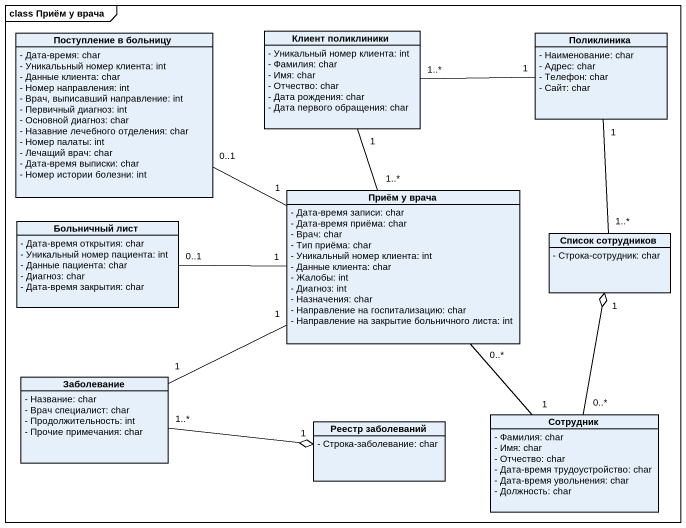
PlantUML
@startuml
mainframe class Приём у врача
hide circle
hide empty members
skinparam classAttributeIconSize 0
class "Поступление в больницу" as Поступление_в_больницу {
  - Дата-время: char
  - Уникалььный номер клиента: int
  - Данные клиента: char
  - Номер направления: int
  - Врач, выписавший направление: int
  - Первичный диагноз: int
  - Основной диагноз: char
  - Назавние лечебного отделения: char
  - Номер палаты: int
  - Лечащий врач: char
  - Дата-время выписки: char
  - Номер истории болезни: int
}
class "Клиент поликлиники" as Клиент_поликлиники {
  - Уникальный номер клиента: int
  - Фамилия: char
  - Имя: char
  - Отчество: char
  - Дата рождения: char
  - Дата первого обращения: char
}
class Поликлиника {
  - Наименование: char
  - Адрес: char
  - Телефон: char
  - Сайт: char
}
class "Приём у врача" as Приём_у_врача {
  - Дата-время записи: char
  - Дата-время приёма: char
  - Врач: char
  - Тип приёма: char
  - Уникальный номер клиента: int
  - Данные клиента: char
  - Жалобы: int
  - Диагноз: int
  - Назначения: char
  - Направление на госпитализацию: char
  - Направление на закрытие больничного листа: int
}
class "Больничный лист" as Больничный_лист {
  - Дата-время открытия: char
  - Уникальный номер пациента: int
  - Данные пациента: char
  - Диагноз: char
  - Дата-время закрытия: char
}
class "Список сотрудников" as Список_сотрудников {
  - Строка-сотрудник: char
}
class Заболевание {
  - Название: char
  - Врач специалист: char
  - Продолжительность: int
  - Прочие примечания: char
}
class "Реестр заболеваний" as Реестр_заболеваний {
  - Строка-заболевание: char
}
class Сотрудник {
  - Фамилия: char
  - Имя: char
  - Отчество: char
  - Дата-время трудоустройство: char
  - Дата-время увольнения: char
  - Должность: char
}
Поступление_в_больницу "0..1" -right- "1" Приём_у_врача
Клиент_поликлиники "1" -- "1..*" Приём_у_врача
Поликлиника "1" -left- "1..*" Клиент_поликлиники
Поликлиника "1" -- "1..*" Список_сотрудников
Больничный_лист "0..1" -right- "1" Приём_у_врача
Заболевание "1" -right- "1" Приём_у_врача
Заболевание "1..*" -right-o "1" Реестр_заболеваний
Сотрудник "1" -up- "0..*" Приём_у_врача
Сотрудник "0..*" -up-o "1" Список_сотрудников
@enduml
